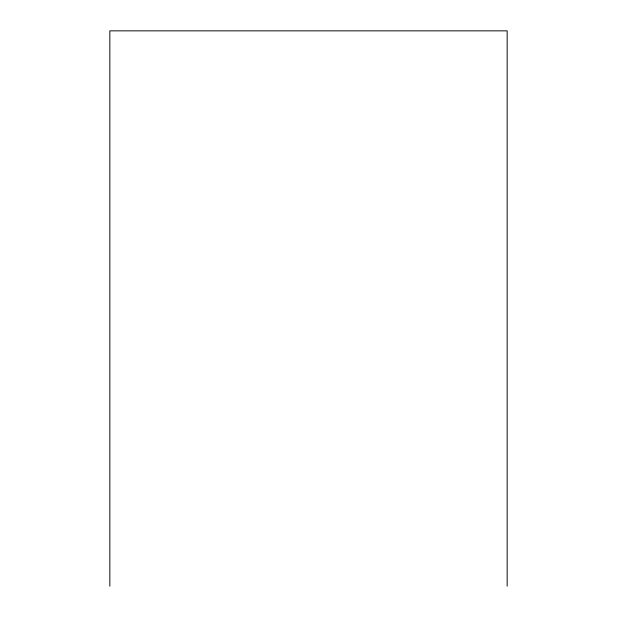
<?xml version="1.0" encoding="UTF-8"?>
<svg xmlns="http://www.w3.org/2000/svg" width="617" height="617" viewBox="0 0 617 617"><rect width="100%" height="100%" fill="white"/><g stroke="black" fill="none" stroke-linecap="round" stroke-linejoin="round"><path stroke-width="0.93" d="M507.159 586.15L507.159 30.85L109.841 30.85L109.841 586.15"/></g></svg>
